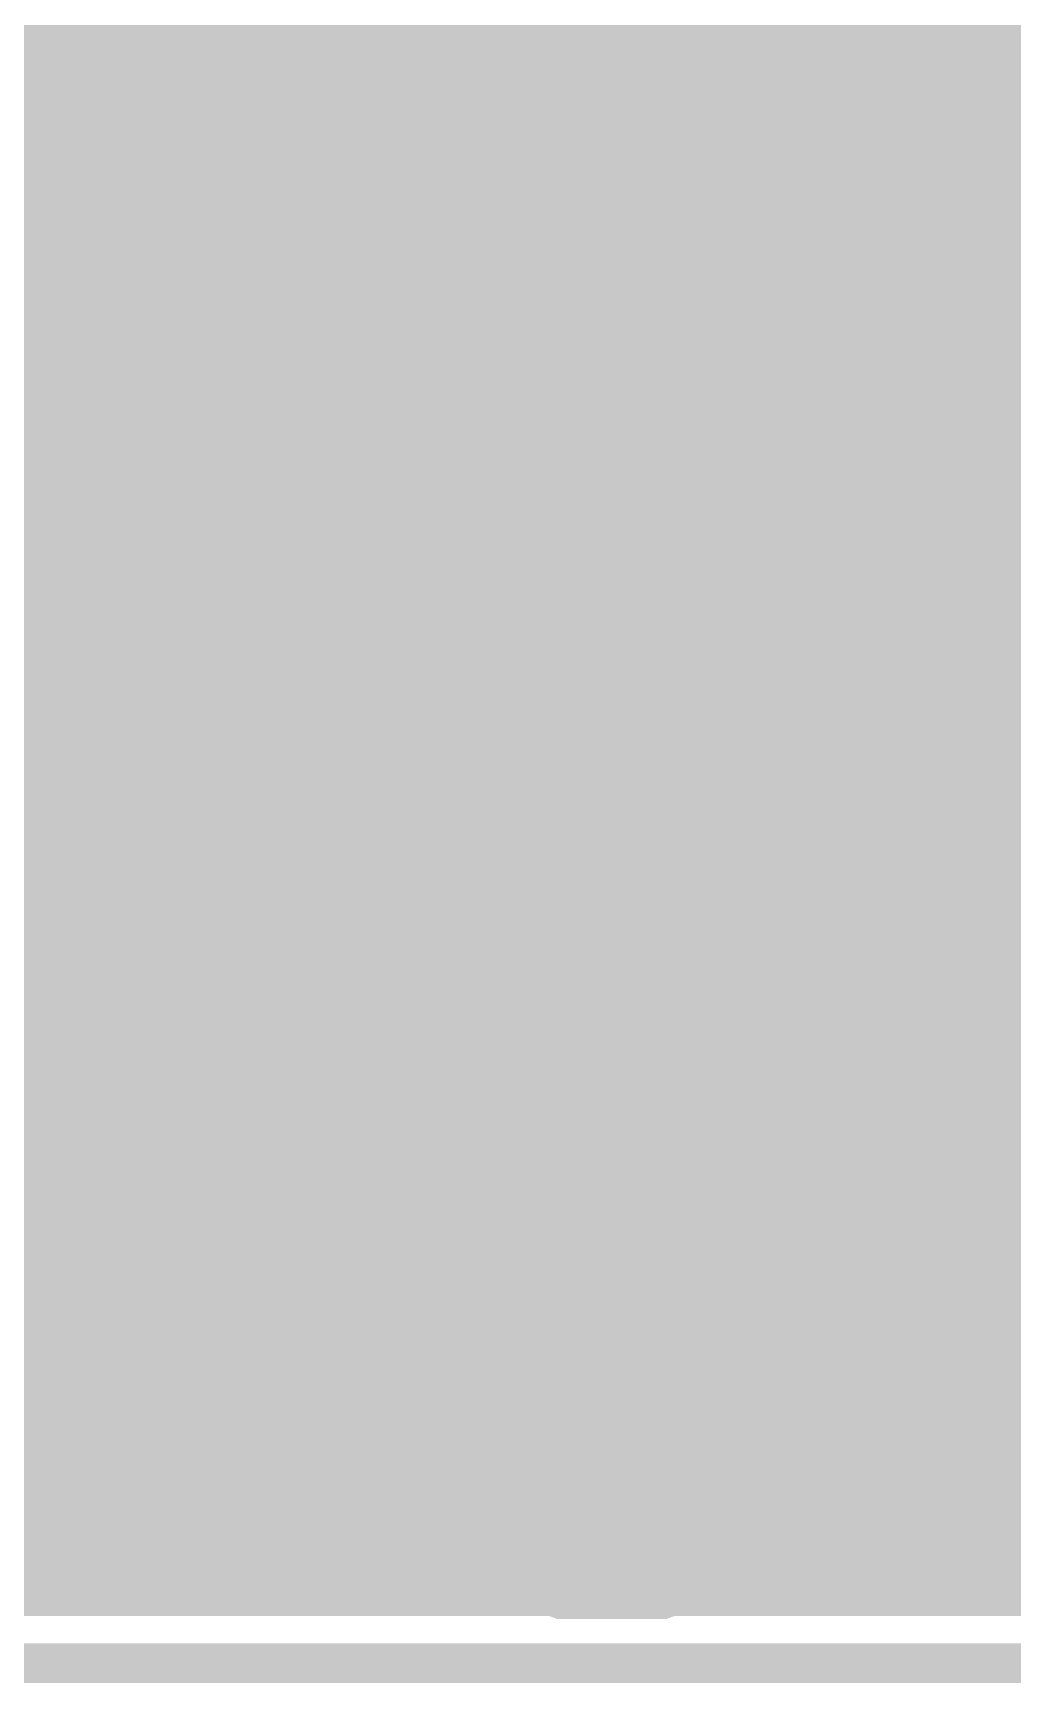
# Model space of a CAD drawing. Extents: x -3 to 92, y -53 to 125.
# Drawn here: x 22.91 to 29.2, y -5.13 to 5.46 of the extents above; entities that cross this region are included whole.
import ezdxf

# ---------------------------------------------------------------- set-up
doc = ezdxf.new("R2010")
doc.units = 0
doc.header["$MEASUREMENT"] = 0
doc.layers.get('0').update_dxf_attribs({"linetype": 'CONTINUOUS'})
for name, color, linetype in [('23-325-0_AST', 7, 'CONTINUOUS'), ('23-325-0_BOT', 7, 'CONTINUOUS'), ('23-325-0_DRD', 2, 'CONTINUOUS'), ('23-325-0_IN1', 4, 'CONTINUOUS'), ('23-325-0_IN2', 3, 'CONTINUOUS'), ('23-325-0_SMT', 10, 'CONTINUOUS'), ('23-325-0_SPT', 14, 'CONTINUOUS'), ('23-325-0_SST', 9, 'CONTINUOUS'), ('23-325-0_TOP', 12, 'CONTINUOUS'), ('THRUHOLE_TAP', 8, 'CONTINUOUS')]:
    doc.layers.add(name, color=color, linetype=linetype)

# ---------------------------------------------------------------- blocks, each defined once
blk = doc.blocks.new('ROUND_68')
at = {"const_width": 0.29972}
blk.add_lwpolyline([(-0.14986, 0, 1), (0.14986, 0, 1)], format="xyb", close=True, dxfattribs=at)
blk = doc.blocks.new('ROUND_78')
at = {"const_width": 0.29972}
blk.add_lwpolyline([(-0.14986, 0, 1), (0.14986, 0, 1)], format="xyb", close=True, dxfattribs=at)
blk = doc.blocks.new('RECTANGLE_4')
blk.add_solid([(0.4826, 0.4064), (0.4826, -0.4064), (-0.4826, 0.4064), (-0.4826, -0.4064)])
blk = doc.blocks.new('RECTANGLE_5')
blk.add_solid([(0.63627, 0.51308), (0.63627, -0.51308), (-0.63627, 0.51308), (-0.63627, -0.51308)])
blk = doc.blocks.new('RECTANGLE_14')
blk.add_solid([(0.8001, 1.39954), (0.8001, -1.39954), (-0.8001, 1.39954), (-0.8001, -1.39954)])
blk = doc.blocks.new('ROUND_84')
at = {"const_width": 0.10033}
blk.add_lwpolyline([(-0.050164, 0, 1), (0.050164, 0, 1)], format="xyb", close=True, dxfattribs=at)

msp = doc.modelspace()

# ---------------------------------------------------------------- linework, layer by layer
at = {"layer": '23-325-0_AST'}
for points, const_width in [([(87.00008, -5.00126), (87.00008, 124.99848), (-2.99974, 124.99848), (-2.99974, -5.00126), (87.00008, -5.00126)], 0.254), ([(25.5905, 3.6195), (25.5905, 6.5405), (23.9522, 6.5405), (23.9522, 3.6195), (25.5905, 3.6195)], 0.1524), ([(27.4955, 3.6195), (27.4955, 6.5405), (25.8572, 6.5405), (25.8572, 3.6195), (27.4955, 3.6195)], 0.1524), ([(27.7495, 6.5405), (27.7495, 3.6195), (29.3878, 3.6195), (29.3878, 6.5405), (27.7495, 6.5405)], 0.1524), ([(25.18156, 5.2705), (25.35174, 5.35686), (25.35174, 5.5245), (25.18156, 5.61086), (25.01392, 5.61086), (24.67356, 5.44068), (24.33574, 5.61086), (24.33574, 5.2705)], 0.1524), ([(26.95956, 5.2705), (27.12974, 5.35686), (27.12974, 5.5245), (26.95956, 5.61086), (26.79192, 5.61086), (26.45156, 5.44068), (26.11374, 5.61086), (26.11374, 5.2705)], 0.1524), ([(28.70708, 5.30352), (28.70708, 4.82854), (28.0289, 5.06476), (28.0289, 5.18414), (29.0449, 5.18414)], 0.1524), ([(25.35174, 4.92506), (25.35174, 4.75488)], 0.1524), ([(27.12974, 4.92506), (27.12974, 4.75488)], 0.1524), ([(25.35174, 4.8387), (24.33574, 4.8387), (24.50592, 4.75488)], 0.1524), ([(27.12974, 4.8387), (26.11374, 4.8387), (26.28392, 4.75488)], 0.1524), ([(28.87726, 4.46532), (29.0449, 4.40436), (29.0449, 4.04876), (28.87726, 3.99034), (28.19908, 3.99034), (28.0289, 4.04876), (28.0289, 4.40436), (28.19908, 4.46532)], 0.1524), ([(24.84374, 3.98526), (24.84374, 4.23926), (24.67356, 4.32308), (24.50592, 4.32308), (24.33574, 4.23926), (24.33574, 3.98526), (25.35174, 3.98526)], 0.1524), ([(24.84374, 4.19608), (25.35174, 4.32308)], 0.1524), ([(26.62174, 3.98526), (26.62174, 4.23926), (26.45156, 4.32308), (26.28392, 4.32308), (26.11374, 4.23926), (26.11374, 3.98526), (27.12974, 3.98526)], 0.1524), ([(26.62174, 4.19608), (27.12974, 4.32308)], 0.1524), ([(27.69362, 2.01422), (28.84424, 2.01422), (29.51988, 2.01422)], 0.1524), ([(28.84424, 2.01422), (28.84424, 1.7653)], 0.1524), ([(27.19578, -1.63576), (27.19578, 0.36576), (27.19578, 1.51384)], 0.1524), ([(25.654, -2.413), (23.876, -2.413), (23.876, 1.143), (25.654, 1.143), (25.654, -2.413)], 0.1524), ([(25.19934, 0.2286), (25.02916, 0.10922), (24.86152, 0.0508), (24.52116, 0.0508), (24.35352, 0.10922), (24.18334, 0.2286), (24.18334, 0.34798), (24.35352, 0.46482), (24.52116, 0.52578), (24.86152, 0.52578), (25.02916, 0.46482), (25.19934, 0.34798), (25.19934, 0.2286)], 0.1524), ([(27.4447, 0.36576), (27.19578, 0.36576)], 0.1524), ([(31.7754, -0.13462), (27.9146, -0.13462)], 0.1524), ([(25.02916, -0.7874), (25.19934, -0.72898), (25.19934, -0.37338), (25.02916, -0.31242), (24.69134, -0.31242), (24.52116, -0.4318), (24.52116, -0.7874), (24.18334, -0.7874), (24.18334, -0.31242)], 0.1524), ([(29.1084, -1.31318), (29.04998, -1.48082), (28.69438, -1.48082), (28.63342, -1.31318), (28.63342, -0.635), (28.69438, -0.46482), (29.04998, -0.46482), (29.1084, -0.635)], 0.1524), ([(25.02916, -1.15062), (25.19934, -1.21158), (25.19934, -1.56718), (25.02916, -1.6256), (24.35352, -1.6256), (24.18334, -1.56718), (24.18334, -1.21158), (24.35352, -1.15062)], 0.1524), ([(28.84424, -3.28422), (28.2956, -3.28422), (27.19578, -2.1844), (27.19578, -1.63576), (27.4447, -1.63576)], 0.1524), ([(28.84424, -3.0353), (28.84424, -3.28422), (29.51988, -3.28422)], 0.1524)]:
    msp.add_lwpolyline(points, dxfattribs=dict(at, const_width=const_width))
at = {"layer": '23-325-0_AST', "const_width": 0.1524}
for points in [[(27.69362, 2.01422, 0.4142136), (27.19324, 1.51384)], [(29.845, 1.86436, 0.4142136), (27.34564, -0.635)], [(29.845, 1.36398, 0.4142136), (27.84602, -0.635)], [(27.34564, -0.635, 0.4142136), (29.845, -3.13436)], [(27.84602, -0.635, 0.4142136), (29.845, -2.63398)], [(27.9146, -1.13538, 0.3417343), (29.845, -2.6289)], [(27.4447, -1.63576, 0.1977081), (28.84424, -3.0353)]]:
    msp.add_lwpolyline(points, format="xyb", dxfattribs=at)
at = {"layer": '23-325-0_BOT', "const_width": 0.254}
for points in [[(25.4762, 44.831), (25.4762, -4.572)], [(25.7048, 44.831), (25.7048, -4.572)], [(25.9334, 44.831), (25.9334, -4.572)], [(26.162, 44.831), (26.162, -4.572)], [(26.3906, 44.831), (26.3906, -4.572)], [(22.9616, 44.10456), (22.9616, -4.572)], [(23.1902, 44.10456), (23.1902, -4.572)], [(25.2476, 38.9636), (25.2476, -4.572)], [(25.019, 38.79342), (25.019, -4.572)], [(23.4188, 37.6809), (23.4188, -4.572)], [(27.7622, 33.58642), (27.7622, -4.572)], [(23.6474, 33.1597), (23.6474, -4.572)], [(24.7904, 33.21558), (24.7904, -4.572)], [(23.876, 32.91586), (23.876, -4.572)], [(24.5618, 32.9311), (24.5618, -4.572)], [(24.1046, 32.8295), (24.1046, -4.572)], [(24.3332, 32.83458), (24.3332, -4.572)], [(27.5336, 14.3256), (27.5336, -4.572)], [(26.6192, 14.27226), (26.6192, -4.572)], [(26.8478, 14.1351), (26.8478, -4.572)], [(27.0764, 14.10208), (27.0764, -4.572)], [(27.305, 14.15542), (27.305, -4.572)], [(27.9908, 7.12978), (27.9908, -4.572)], [(29.1338, 7.0739), (29.1338, -4.572)], [(28.2194, 6.8453), (28.2194, -4.572)], [(28.9052, 6.83006), (28.9052, -4.572)], [(28.448, 6.74878), (28.448, -4.572)], [(28.6766, 6.7437), (28.6766, -4.572)], [(34.22904, 5.4864), (-1.27, 5.4864)], [(34.22904, 5.2578), (-1.27, 5.2578)], [(34.22904, 5.0292), (-1.27, 5.0292)], [(34.22904, 4.8006), (1.40208, 4.8006)], [(34.22904, 4.572), (2.02692, 4.572)], [(34.22904, 4.3434), (2.47904, 4.3434)], [(34.22904, 4.1148), (2.84226, 4.1148)], [(34.22904, 3.8862), (3.14706, 3.8862)], [(34.22904, 3.6576), (3.41122, 3.6576)], [(34.22904, 3.429), (3.63982, 3.429)], [(34.22904, 3.2004), (3.84302, 3.2004)], [(34.73958, 2.9718), (4.02336, 2.9718)], [(34.5059, 2.7432), (4.18084, 2.7432)], [(34.35858, 2.5146), (4.32308, 2.5146)], [(34.26968, 2.286), (4.44754, 2.286)], [(34.22142, 2.0574), (4.5593, 2.0574)], [(34.21634, 1.8288), (4.65582, 1.8288)], [(34.24936, 1.6002), (4.7371, 1.6002)], [(34.32302, 1.3716), (4.80822, 1.3716)], [(34.45002, 1.143), (4.86918, 1.143)], [(34.64814, 0.9144), (4.91744, 0.9144)], [(34.9885, 0.6858), (4.953, 0.6858)], [(34.7726, 0.4572), (4.98094, 0.4572)], [(34.52622, 0.2286), (4.99618, 0.2286)], [(34.37382, 0), (5.00126, 0)], [(34.2773, -0.2286), (4.99618, -0.2286)], [(34.22396, -0.4572), (4.98094, -0.4572)], [(34.2138, -0.6858), (4.953, -0.6858)], [(34.24174, -0.9144), (4.91744, -0.9144)], [(34.31286, -1.143), (4.86918, -1.143)], [(34.43224, -1.3716), (4.80822, -1.3716)], [(34.6202, -1.6002), (4.7371, -1.6002)], [(34.9377, -1.8288), (4.65582, -1.8288)], [(40.894, -2.0574), (4.5593, -2.0574)], [(40.894, -2.286), (4.44754, -2.286)], [(40.894, -2.5146), (4.32308, -2.5146)], [(40.894, -2.7432), (4.18084, -2.7432)], [(40.894, -2.9718), (4.02336, -2.9718)], [(40.894, -3.2004), (3.84302, -3.2004)], [(40.894, -3.429), (3.63982, -3.429)], [(40.894, -3.6576), (3.41122, -3.6576)], [(40.894, -3.8862), (3.14706, -3.8862)], [(40.894, -4.1148), (2.84226, -4.1148)], [(40.894, -4.3434), (2.47904, -4.3434)], [(40.894, -4.572), (2.02692, -4.572)]]:
    msp.add_lwpolyline(points, dxfattribs=at)
at = {"layer": '23-325-0_DRD', "const_width": 0.254}
for points in [[(87.00008, -5.00126), (87.00008, 124.99848), (-2.99974, 124.99848), (-2.99974, -5.00126), (87.00008, -5.00126)], [(27.305, 3.81), (26.035, 2.54)], [(27.305, 2.54), (26.035, 3.81)], [(27.305, 3.81), (26.035, 2.54)], [(27.305, 2.54), (26.035, 3.81)], [(29.21, 3.81), (27.94, 2.54)], [(29.21, 2.54), (27.94, 3.81)], [(24.003, 2.54), (22.733, 1.27)], [(24.003, 1.27), (22.733, 2.54)], [(24.003, 2.54), (22.733, 1.27)], [(24.003, 1.27), (22.733, 2.54)], [(25.4, 2.286), (24.13, 1.016)], [(25.4, 1.016), (24.13, 2.286)], [(25.4, 2.286), (24.13, 1.016)], [(25.4, 1.016), (24.13, 2.286)]]:
    msp.add_lwpolyline(points, dxfattribs=at)
at = {"layer": '23-325-0_IN1', "const_width": 0.254}
for points in [[(25.9334, 75.565), (25.9334, -4.572)], [(26.162, 75.51928), (26.162, -4.572)], [(25.7048, 75.25766), (25.7048, -4.572)], [(26.3906, 75.2348), (26.3906, -4.572)], [(25.4762, 75.07478), (25.4762, -4.572)], [(22.9616, 44.10456), (22.9616, -4.572)], [(23.1902, 44.10456), (23.1902, -4.572)], [(23.4188, 43.91406), (23.4188, -4.572)], [(25.2476, 38.9636), (25.2476, -4.572)], [(25.019, 38.79342), (25.019, -4.572)], [(27.7622, 33.58642), (27.7622, -4.572)], [(23.6474, 33.1597), (23.6474, -4.572)], [(24.7904, 33.21558), (24.7904, -4.572)], [(23.876, 32.91586), (23.876, -4.572)], [(24.5618, 32.9311), (24.5618, -4.572)], [(24.1046, 32.8295), (24.1046, -4.572)], [(24.3332, 32.83458), (24.3332, -4.572)], [(27.5336, 14.3256), (27.5336, -4.572)], [(26.6192, 14.27226), (26.6192, -4.572)], [(26.8478, 14.1351), (26.8478, -4.572)], [(27.0764, 14.10208), (27.0764, -4.572)], [(27.305, 14.15542), (27.305, -4.572)], [(27.9908, 7.12978), (27.9908, -4.572)], [(29.1338, 7.0739), (29.1338, -4.572)], [(28.2194, 6.8453), (28.2194, -4.572)], [(28.9052, 6.83006), (28.9052, -4.572)], [(28.448, 6.74878), (28.448, -4.572)], [(28.6766, 6.7437), (28.6766, -4.572)], [(34.22904, 5.4864), (-2.413, 5.4864)], [(34.22904, 5.2578), (-2.413, 5.2578)], [(34.22904, 5.0292), (-2.413, 5.0292)], [(34.22904, 4.8006), (-2.413, 4.8006)], [(34.22904, 4.572), (-2.413, 4.572)], [(34.22904, 4.3434), (-2.413, 4.3434)], [(34.22904, 4.1148), (-2.413, 4.1148)], [(34.22904, 3.8862), (-2.413, 3.8862)], [(34.22904, 3.6576), (-2.413, 3.6576)], [(34.22904, 3.429), (-2.413, 3.429)], [(34.22904, 3.2004), (-2.413, 3.2004)], [(34.73958, 2.9718), (-2.413, 2.9718)], [(34.5059, 2.7432), (-2.413, 2.7432)], [(34.35858, 2.5146), (-2.413, 2.5146)], [(34.26968, 2.286), (-2.413, 2.286)], [(34.22142, 2.0574), (-2.413, 2.0574)], [(34.21634, 1.8288), (0.61722, 1.8288)], [(34.24936, 1.6002), (1.0795, 1.6002)], [(34.32302, 1.3716), (1.3589, 1.3716)], [(34.45002, 1.143), (1.55448, 1.143)], [(34.64814, 0.9144), (1.69926, 0.9144)], [(34.9885, 0.6858), (1.8034, 0.6858)], [(34.7726, 0.4572), (1.87452, 0.4572)], [(34.52622, 0.2286), (1.91516, 0.2286)], [(34.37382, 0), (1.9304, 0)], [(34.2773, -0.2286), (1.91516, -0.2286)], [(34.22396, -0.4572), (1.87452, -0.4572)], [(34.2138, -0.6858), (1.8034, -0.6858)], [(34.24174, -0.9144), (1.69926, -0.9144)], [(34.31286, -1.143), (1.55448, -1.143)], [(34.43224, -1.3716), (1.3589, -1.3716)], [(34.6202, -1.6002), (1.0795, -1.6002)], [(34.9377, -1.8288), (0.61722, -1.8288)], [(54.0893, -2.0574), (-2.413, -2.0574)], [(54.00548, -2.286), (-2.413, -2.286)], [(53.975, -2.5146), (-2.413, -2.5146)], [(53.99532, -2.7432), (-2.413, -2.7432)], [(54.06644, -2.9718), (-2.413, -2.9718)], [(54.20106, -3.2004), (-2.413, -3.2004)], [(54.44236, -3.429), (-2.413, -3.429)], [(86.36, -3.6576), (-2.413, -3.6576)], [(86.36, -3.8862), (-2.413, -3.8862)], [(86.36, -4.1148), (-2.413, -4.1148)], [(86.36, -4.3434), (-2.413, -4.3434)], [(86.36, -4.572), (-2.413, -4.572)]]:
    msp.add_lwpolyline(points, dxfattribs=at)
at = {"layer": '23-325-0_SST', "const_width": 0.1524}
for points in [[(25.5905, 3.6195), (25.5905, 6.5405), (23.9522, 6.5405), (23.9522, 3.6195), (25.5905, 3.6195)], [(27.4955, 3.6195), (27.4955, 6.5405), (25.8572, 6.5405), (25.8572, 3.6195), (27.4955, 3.6195)], [(27.7495, 6.5405), (27.7495, 3.6195), (29.3878, 3.6195), (29.3878, 6.5405), (27.7495, 6.5405)], [(25.19934, 3.21056), (25.02916, 3.09118), (24.86152, 3.03276), (24.52116, 3.03276), (24.35352, 3.09118), (24.18334, 3.21056), (24.18334, 3.3274), (24.35352, 3.44678), (24.52116, 3.5052), (24.86152, 3.5052), (25.02916, 3.44678), (25.19934, 3.3274), (25.19934, 3.21056)], [(25.02916, 2.19456), (25.19934, 2.25298), (25.19934, 2.60858), (25.02916, 2.667), (24.69134, 2.667), (24.52116, 2.55016), (24.52116, 2.19456), (24.18334, 2.19456), (24.18334, 2.667)], [(27.69362, 2.01422), (28.84424, 2.01422), (29.51988, 2.01422)], [(28.84424, 2.01422), (28.84424, 1.7653)], [(25.02916, 1.8288), (25.19934, 1.77038), (25.19934, 1.41478), (25.02916, 1.35636), (24.35352, 1.35636), (24.18334, 1.41478), (24.18334, 1.77038), (24.35352, 1.8288)], [(27.19578, -1.63576), (27.19578, 0.36576), (27.19578, 1.51384)], [(25.654, -2.413), (25.654, 1.143), (23.876, 1.143), (23.876, -2.413), (25.654, -2.413)], [(27.4447, 0.36576), (27.19578, 0.36576)], [(31.7754, -0.13462), (27.9146, -0.13462)], [(28.84424, -3.28422), (28.2956, -3.28422), (27.19578, -2.1844), (27.19578, -1.63576), (27.4447, -1.63576)], [(26.96718, -2.96418), (27.13482, -2.90322), (27.13482, -2.54762), (26.96718, -2.4892), (26.62682, -2.4892), (26.45918, -2.60858), (26.45918, -2.96418), (26.11882, -2.96418), (26.11882, -2.4892)], [(28.84424, -3.0353), (28.84424, -3.28422), (29.51988, -3.28422)], [(26.797, -3.3274), (26.797, -3.80238), (26.11882, -3.56362), (26.11882, -3.44678), (27.13482, -3.44678)], [(26.96718, -4.1656), (27.13482, -4.22402), (27.13482, -4.57962), (26.96718, -4.64058), (26.289, -4.64058), (26.11882, -4.57962), (26.11882, -4.22402), (26.289, -4.1656)]]:
    msp.add_lwpolyline(points, dxfattribs=at)
for points in [[(27.69362, 2.01422, 0.4142136), (27.19324, 1.51384)], [(29.845, 1.86436, 0.4142136), (27.34564, -0.635)], [(29.845, 1.36398, 0.4142136), (27.84602, -0.635)], [(27.34564, -0.635, 0.4142136), (29.845, -3.13436)], [(27.84602, -0.635, 0.4142136), (29.845, -2.63398)], [(27.9146, -1.13538, 0.3417343), (29.845, -2.6289)], [(27.4447, -1.63576, 0.1977081), (28.84424, -3.0353)]]:
    msp.add_lwpolyline(points, format="xyb", dxfattribs=at)
at = {"layer": '23-325-0_TOP'}
for points, const_width in [([(23.876, 7.01802), (23.876, 1.22428)], 0.254), ([(23.1902, 6.9088), (23.1902, -1.9558)], 0.254), ([(23.4188, 6.9088), (23.4188, -1.9558)], 0.254), ([(23.6474, 6.92404), (23.6474, -1.9558)], 0.254), ([(23.9522, 6.5278), (23.9522, 5.1054)], 0.254), ([(23.1902, 5.8166), (23.1902, 3.2766)], 0.254), ([(23.9522, 5.5118), (23.1902, 5.5118)], 0.254), ([(23.9522, 5.2832), (23.1902, 5.2832)], 0.254), ([(25.8572, 5.334), (25.5778, 5.334)], 0.254), ([(25.5778, 5.334), (25.5778, 5.1054)], 0.254), ([(25.8572, 5.2832), (25.5778, 5.2832)], 0.254), ([(25.7048, 5.334), (25.7048, 3.26136)], 0.254), ([(25.8572, 5.334), (25.8572, 5.1054)], 0.254), ([(27.7622, 5.334), (27.4828, 5.334)], 0.254), ([(27.4828, 5.334), (27.4828, 5.1054)], 0.254), ([(27.7622, 5.2832), (27.4828, 5.2832)], 0.254), ([(27.5336, 5.334), (27.5336, -1.9558)], 0.254), ([(27.7622, 5.334), (27.7622, 5.1054)], 0.254), ([(27.7622, 5.334), (27.7622, -1.9558)], 0.254), ([(23.9522, 5.1054), (23.9522, 5.0546)], 0.254), ([(25.5778, 5.1054), (25.5778, 5.0546)], 0.254), ([(25.8572, 5.1054), (25.8572, 5.0546)], 0.254), ([(27.4828, 5.1054), (27.4828, 5.0546)], 0.254), ([(23.9522, 5.0546), (23.1902, 5.0546)], 0.254), ([(23.9522, 5.0546), (23.9522, 3.6322)], 0.254), ([(25.8572, 5.0546), (25.5778, 5.0546)], 0.254), ([(25.5778, 5.0546), (25.5778, 3.6322)], 0.254), ([(25.8572, 5.0546), (25.8572, 3.6322)], 0.254), ([(27.4828, 5.0546), (27.4828, 3.6322)], 0.254), ([(27.7622, 5.0546), (27.4828, 5.0546)], 0.254), ([(27.7622, 5.0546), (27.7622, 3.6322)], 0.254), ([(23.9522, 4.826), (23.1902, 4.826)], 0.254), ([(25.8572, 4.826), (25.5778, 4.826)], 0.254), ([(27.7622, 4.826), (27.4828, 4.826)], 0.254), ([(23.9522, 4.5974), (23.1902, 4.5974)], 0.254), ([(25.8572, 4.5974), (25.5778, 4.5974)], 0.254), ([(27.7622, 4.5974), (27.4828, 4.5974)], 0.254), ([(23.9522, 4.3688), (23.1902, 4.3688)], 0.254), ([(24.765, 4.3688), (24.765, 3.556), (26.543, 1.778), (26.543, -0.635), (25.527, -1.651), (24.765, -1.651)], 0.254), ([(25.8572, 4.3688), (25.5778, 4.3688)], 0.254), ([(25.8572, 4.3688), (26.67, 4.3688)], 0.254), ([(26.67, 3.175), (26.67, 4.3688)], 0.254), ([(26.67, 4.3688), (26.67, 3.175)], 0.254), ([(26.67, 3.6322), (26.67, 4.3688)], 0.254), ([(27.4828, 4.3688), (26.67, 4.3688)], 0.254), ([(27.7622, 4.3688), (27.4828, 4.3688)], 0.254), ([(27.7622, 4.3688), (28.575, 4.3688)], 0.254), ([(29.845, 1.51384), (29.845, 1.905), (28.575, 3.175), (28.575, 4.3688)], 0.254), ([(28.575, 4.3688), (28.575, 3.175)], 0.254), ([(28.575, 3.6322), (28.575, 4.3688)], 0.254), ([(29.3878, 4.3688), (28.575, 4.3688)], 0.254), ([(23.9522, 4.1402), (23.1902, 4.1402)], 0.254), ([(25.8572, 4.1402), (25.5778, 4.1402)], 0.254), ([(27.7622, 4.1402), (27.4828, 4.1402)], 0.254), ([(23.9522, 3.9116), (23.1902, 3.9116)], 0.254), ([(25.8572, 3.9116), (25.5778, 3.9116)], 0.254), ([(27.7622, 3.9116), (27.4828, 3.9116)], 0.254), ([(23.9522, 3.683), (23.1902, 3.683)], 0.254), ([(24.3078, 3.6322), (23.9522, 3.6322)], 0.254), ([(24.1046, 3.6322), (24.1046, 1.22428)], 0.254), ([(24.3078, 3.6322), (24.3078, 3.556)], 0.254), ([(25.33396, 3.6322), (26.86558, 2.10058)], 0.254), ([(25.5778, 3.6322), (25.33396, 3.6322)], 0.254), ([(25.4762, 3.6322), (25.4762, 3.48996)], 0.254), ([(25.8572, 3.683), (25.5778, 3.683)], 0.254), ([(27.4828, 3.6322), (25.8572, 3.6322)], 0.254), ([(25.9334, 3.6322), (25.9334, 3.03276)], 0.254), ([(26.162, 3.6322), (26.162, 2.80416)], 0.254), ([(26.3906, 3.6322), (26.3906, 2.57556)], 0.254), ([(26.6192, 3.6322), (26.6192, 2.34696)], 0.254), ([(26.8478, 3.6322), (26.8478, 2.11836)], 0.254), ([(27.0764, 3.6322), (27.0764, -1.9558)], 0.254), ([(27.305, 3.6322), (27.305, -1.9558)], 0.254), ([(27.7622, 3.683), (27.4828, 3.683)], 0.254), ([(29.3878, 3.6322), (27.7622, 3.6322)], 0.254), ([(27.9908, 3.6322), (27.9908, -1.9558)], 0.254), ([(28.2194, 3.6322), (28.2194, -1.9558)], 0.254), ([(28.448, 3.6322), (28.448, -1.9558)], 0.254), ([(28.6766, 3.6322), (28.6766, -1.9558)], 0.254), ([(28.9052, 3.6322), (28.9052, 3.24358)], 0.254), ([(29.1338, 3.6322), (29.1338, 3.24358)], 0.254), ([(24.31796, 3.4544), (23.1902, 3.4544)], 0.254), ([(24.3332, 3.40614), (24.3332, 1.22428)], 0.254), ([(30.78226, 3.4544), (25.51176, 3.4544)], 0.254), ([(24.4475, 3.2258), (23.1902, 3.2258)], 0.254), ([(24.44496, 3.22834), (26.0858, 1.5875)], 0.254), ([(28.7147, 3.2258), (25.74036, 3.2258)], 0.254), ([(30.78226, 3.24358), (28.7147, 3.24358)], 0.254), ([(28.7147, 3.24358), (28.7147, -0.2159)], 0.254), ([(23.1902, 3.0734), (23.1902, 0.7366)], 0.254), ([(24.5618, 3.1115), (24.5618, 1.22428)], 0.254), ([(24.6761, 2.9972), (23.1902, 2.9972)], 0.254), ([(28.7147, 2.9972), (25.96896, 2.9972)], 0.254), ([(24.7904, 2.8829), (24.7904, 1.22428)], 0.254), ([(24.9047, 2.7686), (23.1902, 2.7686)], 0.254), ([(28.7147, 2.7686), (26.19756, 2.7686)], 0.254), ([(25.019, 2.6543), (25.019, 1.22428)], 0.254), ([(25.1333, 2.54), (23.1902, 2.54)], 0.254), ([(28.7147, 2.54), (26.42616, 2.54)], 0.254), ([(25.2476, 2.4257), (25.2476, 1.22428)], 0.254), ([(25.3619, 2.3114), (23.1902, 2.3114)], 0.254), ([(28.7147, 2.3114), (26.65476, 2.3114)], 0.254), ([(25.4762, 2.1971), (25.4762, 1.22428)], 0.254), ([(25.5905, 2.0828), (23.1902, 2.0828)], 0.254), ([(28.7147, 2.0828), (26.88336, 2.0828)], 0.254), ([(23.368, 1.905), (20.955, 1.905)], 0.254), ([(23.368, 1.905), (20.955, 1.905)], 0.254), ([(23.1902, 1.905), (20.955, 1.905)], 0.254), ([(25.7048, 1.9685), (25.7048, 1.22428)], 0.254), ([(25.8191, 1.8542), (23.1902, 1.8542)], 0.254), ([(28.7147, 1.8542), (26.99258, 1.8542)], 0.254), ([(25.9334, 1.7399), (25.9334, -0.5969)], 0.254), ([(27.0002, 1.778), (27.0002, -0.635)], 0.254), ([(26.0477, 1.6256), (23.1902, 1.6256)], 0.254), ([(24.765, 0.381), (24.765, 1.651)], 0.254), ([(24.765, 1.651), (24.765, 0.381)], 0.254), ([(26.0858, 1.5875), (26.0858, -0.4445)], 0.254), ([(28.7147, 1.6256), (27.0002, 1.6256)], 0.254), ([(28.7147, 1.51384), (29.845, 1.51384)], 0.254), ([(26.0858, 1.397), (23.1902, 1.397)], 0.254), ([(28.7147, 1.397), (27.0002, 1.397)], 0.254), ([(23.79726, 1.1684), (23.1902, 1.1684)], 0.254), ([(23.79726, 1.22428), (23.79726, -0.46228)], 0.254), ([(25.73274, 1.22428), (23.79726, 1.22428)], 0.254), ([(24.765, 1.22428), (24.765, 0.381)], 0.254), ([(25.73274, 1.22428), (25.73274, -0.46228)], 0.254), ([(26.0858, 1.1684), (25.73274, 1.1684)], 0.254), ([(28.7147, 1.1684), (27.0002, 1.1684)], 0.254), ([(23.79726, 0.9398), (23.1902, 0.9398)], 0.254), ([(26.0858, 0.9398), (25.73274, 0.9398)], 0.254), ([(28.7147, 0.9398), (27.0002, 0.9398)], 0.254), ([(23.79726, 0.7112), (23.1902, 0.7112)], 0.254), ([(26.0858, 0.7112), (25.73274, 0.7112)], 0.254), ([(28.7147, 0.7112), (27.0002, 0.7112)], 0.254), ([(23.1902, 0.5334), (23.1902, -1.9558)], 0.254), ([(23.79726, 0.4826), (23.1902, 0.4826)], 0.254), ([(26.0858, 0.4826), (25.73274, 0.4826)], 0.254), ([(28.7147, 0.4826), (27.0002, 0.4826)], 0.254), ([(23.79726, 0.381), (24.765, 0.381)], 0.254), ([(25.73274, 0.381), (24.765, 0.381)], 0.254), ([(24.765, -0.46228), (24.765, 0.381)], 0.254), ([(23.79726, 0.254), (23.1902, 0.254)], 0.254), ([(26.0858, 0.254), (25.73274, 0.254)], 0.254), ([(28.7147, 0.254), (27.0002, 0.254)], 0.254), ([(23.79726, 0.0254), (23.1902, 0.0254)], 0.254), ([(26.0858, 0.0254), (25.73274, 0.0254)], 0.254), ([(28.7147, 0.0254), (27.0002, 0.0254)], 0.254), ([(24.765, -1.651), (24.765, -2.921), (21.463, -2.921), (20.955, -2.413), (20.955, -0.635)], 1.27), ([(23.79726, -0.2032), (23.1902, -0.2032)], 0.254), ([(26.0858, -0.2032), (25.73274, -0.2032)], 0.254), ([(34.28492, -0.2032), (27.0002, -0.2032)], 0.254), ([(30.9753, -0.2159), (28.7147, -0.2159)], 0.254), ([(28.9052, -0.2159), (28.9052, -1.05664)], 0.254), ([(29.1338, -0.2159), (29.1338, -1.05664)], 0.254), ([(23.79726, -0.4318), (23.1902, -0.4318)], 0.254), ([(26.0858, -0.4445), (25.72258, -0.80772)], 0.254), ([(26.0858, -0.4318), (25.73274, -0.4318)], 0.254), ([(34.22904, -0.4318), (27.0002, -0.4318)], 0.254), ([(25.73274, -0.46228), (23.79726, -0.46228)], 0.254), ([(23.876, -0.46228), (23.876, -0.80772)], 0.254), ([(24.1046, -0.46228), (24.1046, -0.80772)], 0.254), ([(24.3332, -0.46228), (24.3332, -0.7874)], 0.254), ([(24.5618, -0.46228), (24.5618, -0.70612)], 0.254), ([(24.7904, -0.46228), (24.7904, -0.6858)], 0.254), ([(25.019, -0.46228), (25.019, -0.71882)], 0.254), ([(25.2476, -0.46228), (25.2476, -0.80772)], 0.254), ([(25.4762, -0.46228), (25.4762, -0.80772)], 0.254), ([(25.7048, -0.46228), (25.7048, -0.80772)], 0.254), ([(25.8699, -0.6604), (23.1902, -0.6604)], 0.254), ([(34.16808, -0.6604), (27.0002, -0.6604)], 0.254), ([(23.79726, -0.80772), (23.79726, -1.9558)], 0.254), ([(24.2951, -0.80772), (23.79726, -0.80772)], 0.254), ([(25.72258, -0.80772), (25.2349, -0.80772)], 0.254), ([(23.79726, -0.889), (23.1902, -0.889)], 0.254), ([(26.86558, -0.95758), (25.86736, -1.9558)], 0.254), ([(33.93948, -0.889), (26.92146, -0.889)], 0.254), ([(26.8478, -0.97536), (26.8478, -1.9558)], 0.254), ([(28.7147, -1.05664), (28.7147, -1.9558)], 0.254), ([(30.9753, -1.05664), (28.7147, -1.05664)], 0.254), ([(23.79726, -1.1176), (23.1902, -1.1176)], 0.254), ([(29.845, -2.78384), (29.70784, -2.921), (24.765, -2.921), (24.765, -1.651)], 1.27), ([(28.7147, -1.1176), (26.70556, -1.1176)], 0.254), ([(26.6192, -1.20396), (26.6192, -1.9558)], 0.254), ([(23.79726, -1.3462), (23.1902, -1.3462)], 0.254), ([(28.7147, -1.3462), (26.47696, -1.3462)], 0.254), ([(26.3906, -1.43256), (26.3906, -1.9558)], 0.254), ([(23.79726, -1.5748), (23.1902, -1.5748)], 0.254), ([(28.7147, -1.5748), (26.24836, -1.5748)], 0.254), ([(26.162, -1.66116), (26.162, -1.9558)], 0.254), ([(23.79726, -1.8034), (23.1902, -1.8034)], 0.254), ([(28.7147, -1.8034), (26.01976, -1.8034)], 0.254), ([(25.9334, -1.88976), (25.9334, -1.9558)], 0.254), ([(23.79726, -1.9558), (23.1902, -1.9558)], 0.254), ([(28.7147, -1.9558), (25.86736, -1.9558)], 0.254), ([(24.765, -3.8862), (21.463, -3.8862)], 0.254), ([(22.9616, -3.8862), (22.9616, -4.318)], 0.254), ([(23.1902, -3.8862), (23.1902, -4.318)], 0.254), ([(23.4188, -3.8862), (23.4188, -4.318)], 0.254), ([(23.6474, -3.8862), (23.6474, -4.318)], 0.254), ([(23.876, -3.8862), (23.876, -4.318)], 0.254), ([(24.1046, -3.8862), (24.1046, -4.318)], 0.254), ([(24.3332, -3.8862), (24.3332, -4.318)], 0.254), ([(24.5618, -3.8862), (24.5618, -4.318)], 0.254), ([(28.7147, -3.8862), (24.765, -3.8862)], 0.254), ([(24.7904, -3.8862), (24.7904, -4.318)], 0.254), ([(25.019, -3.8862), (25.019, -4.318)], 0.254), ([(25.2476, -3.8862), (25.2476, -4.318)], 0.254), ([(25.4762, -3.8862), (25.4762, -4.318)], 0.254), ([(25.7048, -3.8862), (25.7048, -4.318)], 0.254), ([(25.9334, -3.8862), (25.9334, -4.318)], 0.254), ([(26.162, -3.8862), (26.162, -4.318)], 0.254), ([(26.3906, -3.8862), (26.3906, -4.318)], 0.254), ([(26.6192, -3.8862), (26.6192, -4.318)], 0.254), ([(26.8478, -3.8862), (26.8478, -4.318)], 0.254), ([(27.0764, -3.8862), (27.0764, -4.318)], 0.254), ([(27.305, -3.8862), (27.305, -4.318)], 0.254), ([(27.5336, -3.8862), (27.5336, -4.318)], 0.254), ([(27.7622, -3.8862), (27.7622, -4.318)], 0.254), ([(27.9908, -3.8862), (27.9908, -4.318)], 0.254), ([(28.2194, -3.8862), (28.2194, -4.318)], 0.254), ([(28.448, -3.8862), (28.448, -4.318)], 0.254), ([(28.6766, -3.8862), (28.6766, -4.318)], 0.254), ([(28.7147, -3.8862), (28.7147, -4.318)], 0.254), ([(28.7147, -4.0894), (2.87782, -4.0894)], 0.254), ([(28.7147, -4.318), (2.52222, -4.318)], 0.254)]:
    msp.add_lwpolyline(points, dxfattribs=dict(at, const_width=const_width))
at = {"layer": '23-325-0_TOP', "const_width": 0.254}
for points in [[(24.3078, 3.556, 0.1989124), (24.44171, 3.23271)], [(27.0002, 1.778, 0.1989124), (26.86629, 2.10129)], [(26.86558, -0.95758, 0.1989124), (26.9992, -0.635)], [(24.765, -0.6858, 0.1277828), (24.29518, -0.80786)], [(24.765, -0.6858, 0.1277828), (24.29518, -0.80786)], [(25.2349, -0.80772, 0.1277828), (24.765, -0.68564)], [(25.2349, -0.80772, 0.1277828), (24.765, -0.68564)]]:
    msp.add_lwpolyline(points, format="xyb", dxfattribs=at)

# ---------------------------------------------------------------- block references
at = {"layer": '23-325-0_BOT'}
for p in [(26.67, 3.175), (28.575, 3.175), (23.368, 1.905), (24.765, 1.651)]:
    msp.add_blockref('ROUND_68', p, dxfattribs=at)
at = {"layer": '23-325-0_IN1'}
for p in [(26.67, 3.175), (28.575, 3.175), (23.368, 1.905), (24.765, 1.651)]:
    msp.add_blockref('ROUND_78', p, dxfattribs=at)
at = {"layer": '23-325-0_IN2'}
for p in [(26.67, 3.175), (28.575, 3.175), (23.368, 1.905), (24.765, 1.651)]:
    msp.add_blockref('ROUND_78', p, dxfattribs=at)
at = {"layer": '23-325-0_SMT'}
for name, p in [('RECTANGLE_4', (24.765, 5.7912)), ('RECTANGLE_4', (26.67, 5.7912)), ('RECTANGLE_4', (28.575, 5.7912)), ('RECTANGLE_4', (24.765, 4.3688)), ('RECTANGLE_4', (26.67, 4.3688)), ('RECTANGLE_4', (28.575, 4.3688)), ('RECTANGLE_14', (29.845, 1.51384)), ('RECTANGLE_5', (24.765, 0.381)), ('RECTANGLE_5', (24.765, -1.651)), ('RECTANGLE_14', (29.845, -2.78384))]:
    msp.add_blockref(name, p, dxfattribs=at)
at = {"layer": '23-325-0_SPT'}
for name, p in [('RECTANGLE_4', (24.765, 5.7912)), ('RECTANGLE_4', (26.67, 5.7912)), ('RECTANGLE_4', (28.575, 5.7912)), ('RECTANGLE_4', (24.765, 4.3688)), ('RECTANGLE_4', (26.67, 4.3688)), ('RECTANGLE_4', (28.575, 4.3688)), ('RECTANGLE_14', (29.845, 1.51384)), ('RECTANGLE_5', (24.765, 0.381)), ('RECTANGLE_5', (24.765, -1.651)), ('RECTANGLE_14', (29.845, -2.78384))]:
    msp.add_blockref(name, p, dxfattribs=at)
at = {"layer": '23-325-0_TOP'}
for name, p in [('RECTANGLE_4', (24.765, 5.7912)), ('RECTANGLE_4', (26.67, 5.7912)), ('RECTANGLE_4', (28.575, 5.7912)), ('RECTANGLE_4', (24.765, 4.3688)), ('RECTANGLE_4', (26.67, 4.3688)), ('RECTANGLE_4', (28.575, 4.3688)), ('ROUND_68', (26.67, 3.175)), ('ROUND_68', (28.575, 3.175)), ('RECTANGLE_14', (29.845, 1.51384)), ('ROUND_68', (23.368, 1.905)), ('ROUND_68', (24.765, 1.651)), ('RECTANGLE_5', (24.765, 0.381)), ('RECTANGLE_5', (24.765, -1.651)), ('RECTANGLE_14', (29.845, -2.78384))]:
    msp.add_blockref(name, p, dxfattribs=at)
at = {"layer": 'THRUHOLE_TAP'}
for p in [(26.67, 3.175), (28.575, 3.175), (23.368, 1.905), (24.765, 1.651)]:
    msp.add_blockref('ROUND_84', p, dxfattribs=at)

doc.saveas('drawing.dxf')
